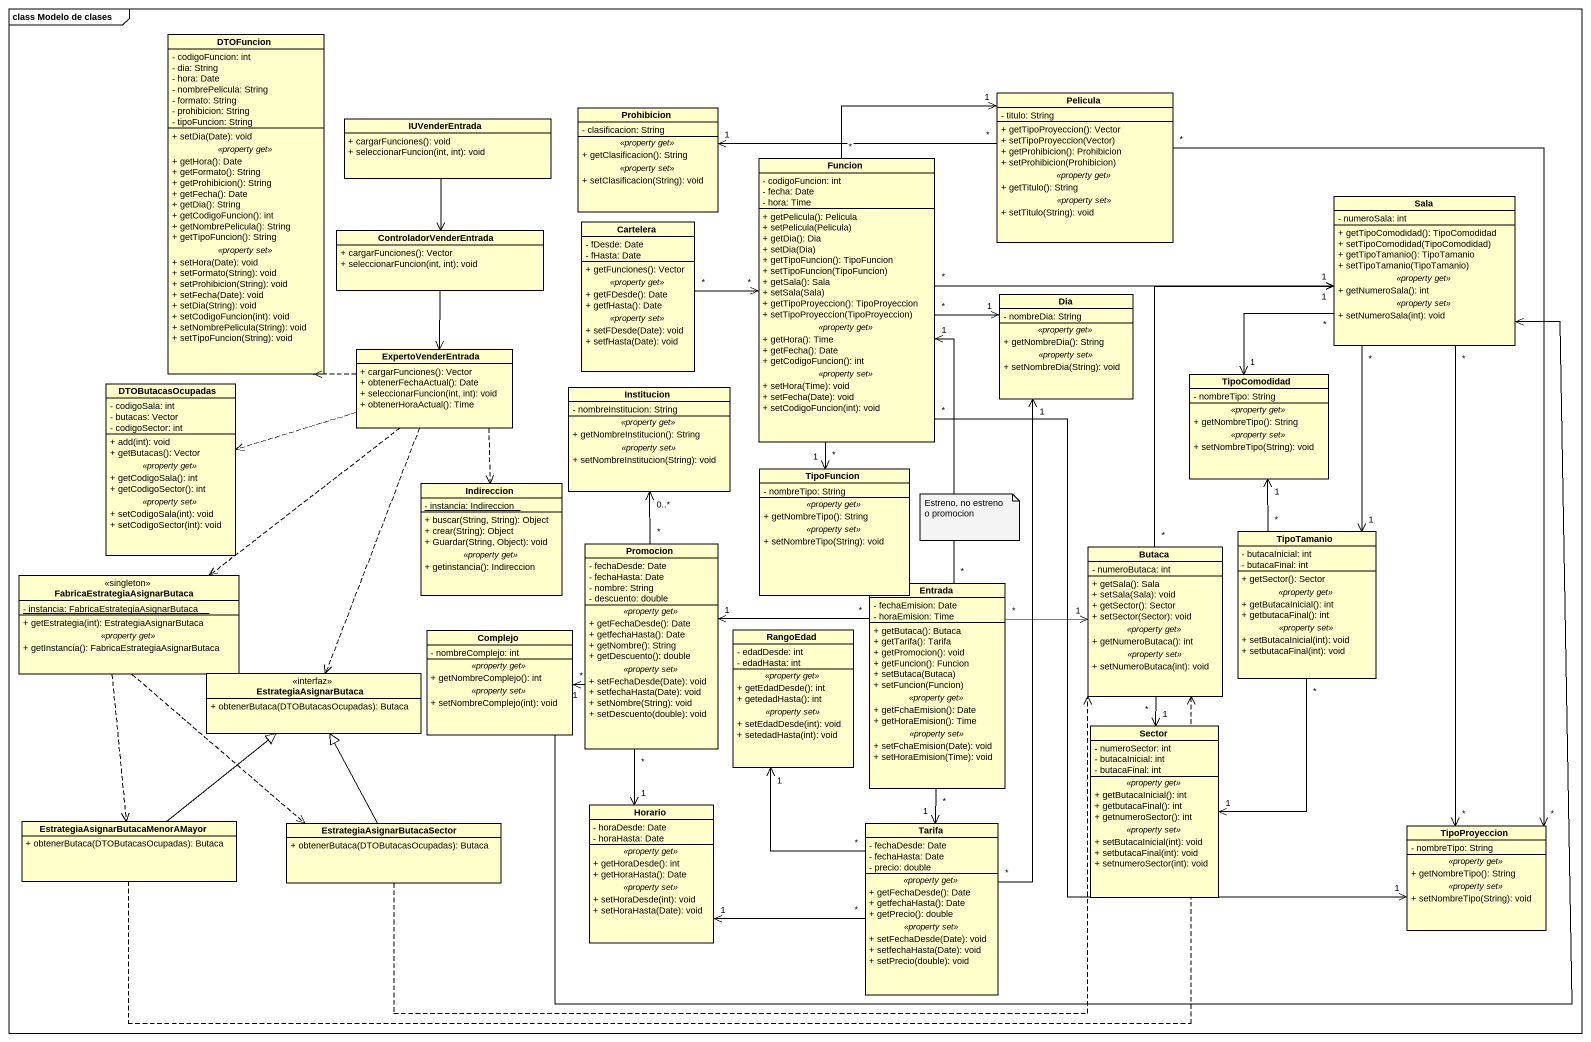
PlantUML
@startuml
mainframe class Modelo de clases
hide circle
hide empty members
skinparam classAttributeIconSize 0
class DTOFuncion {
  - codigoFuncion: int
  - dia: String
  - hora: Date
  - nombrePelicula: String
  - formato: String
  - prohibicion: String
  - tipoFuncion: String
  --
  + setDia(Date): void
  .. <<property get>> ..
  + getHora(): Date
  + getFormato(): String
  + getProhibicion(): String
  + getFecha(): Date
  + getDia(): String
  + getCodigoFuncion(): int
  + getNombrePelicula(): String
  + getTipoFuncion(): String
  .. <<property set>> ..
  + setHora(Date): void
  + setFormato(String): void
  + setProhibicion(String): void
  + setFecha(Date): void
  + setDia(String): void
  + setCodigoFuncion(int): void
  + setNombrePelicula(String): void
  + setTipoFuncion(String): void
}
class IUVenderEntrada {
  + cargarFunciones(): void
  + seleccionarFuncion(int, int): void
}
class Prohibicion {
  - clasificacion: String
  .. <<property get>> ..
  + getClasificacion(): String
  .. <<property set>> ..
  + setClasificacion(String): void
}
class Pelicula {
  - titulo: String
  --
  + getTipoProyeccion(): Vector
  + setTipoProyeccion(Vector)
  + getProhibicion(): Prohibicion
  + setProhibicion(Prohibicion)
  .. <<property get>> ..
  + getTitulo(): String
  .. <<property set>> ..
  + setTitulo(String): void
}
class Funcion {
  - codigoFuncion: int
  - fecha: Date
  - hora: Time
  --
  + getPelicula(): Pelicula
  + setPelicula(Pelicula)
  + getDia(): Dia
  + setDia(Dia)
  + getTipoFuncion(): TipoFuncion
  + setTipoFuncion(TipoFuncion)
  + getSala(): Sala
  + setSala(Sala)
  + getTipoProyeccion(): TipoProyeccion
  + setTipoProyeccion(TipoProyeccion)
  .. <<property get>> ..
  + getHora(): Time
  + getFecha(): Date
  + getCodigoFuncion(): int
  .. <<property set>> ..
  + setHora(Time): void
  + setFecha(Date): void
  + setCodigoFuncion(int): void
}
class Sala {
  - numeroSala: int
  --
  + getTipoComodidad(): TipoComodidad
  + setTipoComodidad(TipoComodidad)
  + getTipoTamanio(): TipoTamanio
  + setTipoTamanio(TipoTamanio)
  .. <<property get>> ..
  + getNumeroSala(): int
  .. <<property set>> ..
  + setNumeroSala(int): void
}
class ControladorVenderEntrada {
  + cargarFunciones(): Vector
  + seleccionarFuncion(int, int): void
}
class Cartelera {
  - fDesde: Date
  - fHasta: Date
  --
  + getFunciones(): Vector
  .. <<property get>> ..
  + getFDesde(): Date
  + getfHasta(): Date
  .. <<property set>> ..
  + setFDesde(Date): void
  + setfHasta(Date): void
}
class Dia {
  - nombreDia: String
  .. <<property get>> ..
  + getNombreDia(): String
  .. <<property set>> ..
  + setNombreDia(String): void
}
class ExpertoVenderEntrada {
  + cargarFunciones(): Vector
  + obtenerFechaActual(): Date
  + seleccionarFuncion(int, int): void
  + obtenerHoraActual(): Time
}
class DTOButacasOcupadas {
  - codigoSala: int
  - butacas: Vector
  - codigoSector: int
  --
  + add(int): void
  + getButacas(): Vector
  .. <<property get>> ..
  + getCodigoSala(): int
  + getCodigoSector(): int
  .. <<property set>> ..
  + setCodigoSala(int): void
  + setCodigoSector(int): void
}
class Institucion {
  - nombreInstitucion: String
  .. <<property get>> ..
  + getNombreInstitucion(): String
  .. <<property set>> ..
  + setNombreInstitucion(String): void
}
class TipoComodidad {
  - nombreTipo: String
  .. <<property get>> ..
  + getNombreTipo(): String
  .. <<property set>> ..
  + setNombreTipo(String): void
}
class TipoFuncion {
  - nombreTipo: String
  .. <<property get>> ..
  + getNombreTipo(): String
  .. <<property set>> ..
  + setNombreTipo(String): void
}
class Indireccion {
  {static} - instancia: Indireccion
  --
  + buscar(String, String): Object
  + crear(String): Object
  + Guardar(String, Object): void
  .. <<property get>> ..
  + getinstancia(): Indireccion
}
class Promocion {
  - fechaDesde: Date
  - fechaHasta: Date
  - nombre: String
  - descuento: double
  .. <<property get>> ..
  + getFechaDesde(): Date
  + getfechaHasta(): Date
  + getNombre(): String
  + getDescuento(): double
  .. <<property set>> ..
  + setFechaDesde(Date): void
  + setfechaHasta(Date): void
  + setNombre(String): void
  + setDescuento(double): void
}
class Butaca {
  - numeroButaca: int
  --
  + getSala(): Sala
  + setSala(Sala): void
  + getSector(): Sector
  + setSector(Sector): void
  .. <<property get>> ..
  + getNumeroButaca(): int
  .. <<property set>> ..
  + setNumeroButaca(int): void
}
class TipoTamanio {
  - butacaInicial: int
  - butacaFinal: int
  --
  + getSector(): Sector
  .. <<property get>> ..
  + getButacaInicial(): int
  + getbutacaFinal(): int
  .. <<property set>> ..
  + setButacaInicial(int): void
  + setbutacaFinal(int): void
}
class "FabricaEstrategiaAsignarButaca" as FabricaEstrategiaAsignarButa <<singleton>> {
  {static} - instancia: FabricaEstrategiaAsignarButaca
  --
  + getEstrategia(int): EstrategiaAsignarButaca
  .. <<property get>> ..
  + getInstancia(): FabricaEstrategiaAsignarButaca
}
class Entrada {
  - fechaEmision: Date
  - horaEmision: Time
  --
  + getButaca(): Butaca
  + getTarifa(): Tarifa
  + getPromocion(): void
  + getFuncion(): Funcion
  + setButaca(Butaca)
  + setFuncion(Funcion)
  .. <<property get>> ..
  + getFchaEmision(): Date
  + getHoraEmision(): Time
  .. <<property set>> ..
  + setFchaEmision(Date): void
  + setHoraEmision(Time): void
}
class Complejo {
  - nombreComplejo: int
  .. <<property get>> ..
  + getNombreComplejo(): int
  .. <<property set>> ..
  + setNombreComplejo(int): void
}
class RangoEdad {
  - edadDesde: int
  - edadHasta: int
  .. <<property get>> ..
  + getEdadDesde(): int
  + getedadHasta(): int
  .. <<property set>> ..
  + setEdadDesde(int): void
  + setedadHasta(int): void
}
class EstrategiaAsignarButaca <<interfaz>> {
  + obtenerButaca(DTOButacasOcupadas): Butaca
}
class Sector {
  - numeroSector: int
  - butacaInicial: int
  - butacaFinal: int
  .. <<property get>> ..
  + getButacaInicial(): int
  + getbutacaFinal(): int
  + getnumeroSector(): int
  .. <<property set>> ..
  + setButacaInicial(int): void
  + setbutacaFinal(int): void
  + setnumeroSector(int): void
}
class "EstrategiaAsignarButacaMenorAMayor" as EstrategiaAsignarButacaMenor {
  + obtenerButaca(DTOButacasOcupadas): Butaca
}
class "EstrategiaAsignarButacaSector" as EstrategiaAsignarButacaSecto {
  + obtenerButaca(DTOButacasOcupadas): Butaca
}
class Horario {
  - horaDesde: Date
  - horaHasta: Date
  .. <<property get>> ..
  + getHoraDesde(): int
  + getHoraHasta(): Date
  .. <<property set>> ..
  + setHoraDesde(int): void
  + setHoraHasta(Date): void
}
class Tarifa {
  - fechaDesde: Date
  - fechaHasta: Date
  - precio: double
  .. <<property get>> ..
  + getFechaDesde(): Date
  + getfechaHasta(): Date
  + getPrecio(): double
  .. <<property set>> ..
  + setFechaDesde(Date): void
  + setfechaHasta(Date): void
  + setPrecio(double): void
}
class TipoProyeccion {
  - nombreTipo: String
  .. <<property get>> ..
  + getNombreTipo(): String
  .. <<property set>> ..
  + setNombreTipo(String): void
}
IUVenderEntrada --> ControladorVenderEntrada
Pelicula "*" -left-> "1" Prohibicion
Pelicula "*" --> "*" TipoProyeccion
Funcion "*" -right-> "1" Pelicula
Funcion "*" -right-> "1" Sala
Funcion "*" -right-> "1" Dia
Funcion "*" --> "1" TipoFuncion
Funcion "1" <-- "*" Entrada
Funcion "*" --> "1" TipoProyeccion
Sala "*" --> "1" TipoComodidad
Sala "*" --> "1" TipoTamanio
Sala "*" --> "*" TipoProyeccion
ControladorVenderEntrada --> ExpertoVenderEntrada
Cartelera "*" -right-> "*" Funcion
ExpertoVenderEntrada .up.> DTOFuncion
ExpertoVenderEntrada .left.> DTOButacasOcupadas
ExpertoVenderEntrada ..> Indireccion
ExpertoVenderEntrada ..> FabricaEstrategiaAsignarButa
ExpertoVenderEntrada ..> EstrategiaAsignarButaca
Promocion "*" -up-> "0..*" Institucion
Promocion "1" -left-> "*" Complejo
Promocion "*" --> "1" Horario
Butaca "*" -up-> "1" Sala
TipoTamanio "*" -up-> "1" TipoComodidad
TipoTamanio "*" --> "1" Sector
FabricaEstrategiaAsignarButa ..> EstrategiaAsignarButacaMenor
FabricaEstrategiaAsignarButa ..> EstrategiaAsignarButacaSecto
Entrada "*" -left-> "1" Promocion
Entrada "*" -right-> "1" Butaca
Entrada "*" --> "1" Tarifa
Complejo -right-> Sala
Sector "1" <-up- "*" Butaca
EstrategiaAsignarButacaMenor .right.> Butaca
EstrategiaAsignarButacaMenor -up-|> EstrategiaAsignarButaca
EstrategiaAsignarButacaSecto .right.> Butaca
EstrategiaAsignarButacaSecto -up-|> EstrategiaAsignarButaca
Tarifa "*" -up-> "1" Dia
Tarifa "*" -up-> "1" RangoEdad
Tarifa "*" -left-> "1" Horario
note as N1
  Estreno, no estreno o promocion
end note
@enduml
